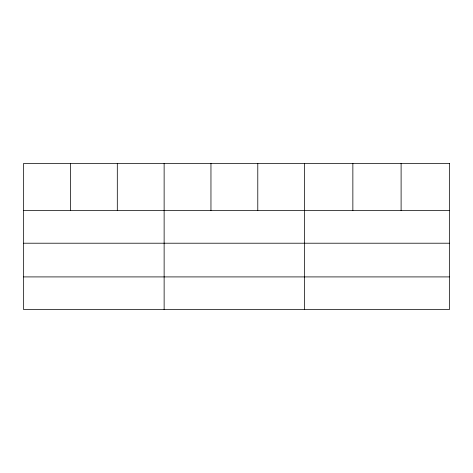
<?xml version="1.0" encoding="UTF-8"?>
<svg xmlns="http://www.w3.org/2000/svg" width="473" height="473" viewBox="0 0 473 473"><rect width="100%" height="100%" fill="white"/><g stroke="black" fill="none" stroke-linecap="round" stroke-linejoin="round"><path stroke-width="0.71" d="M23.65 210.497L449.35 210.497M23.65 243.211L449.35 243.211M23.65 276.912L449.35 276.912M401.104 163.374L401.104 210.497M352.858 163.374L352.858 210.497M304.612 163.374L304.612 309.626M257.785 163.374L257.785 210.497M210.958 163.374L210.958 210.497M164.131 163.374L164.131 309.626M117.304 163.374L117.304 210.497M70.477 163.374L70.477 210.497M449.35 163.374L23.65 163.374L23.65 309.626L449.35 309.626L449.35 163.374"/></g></svg>
